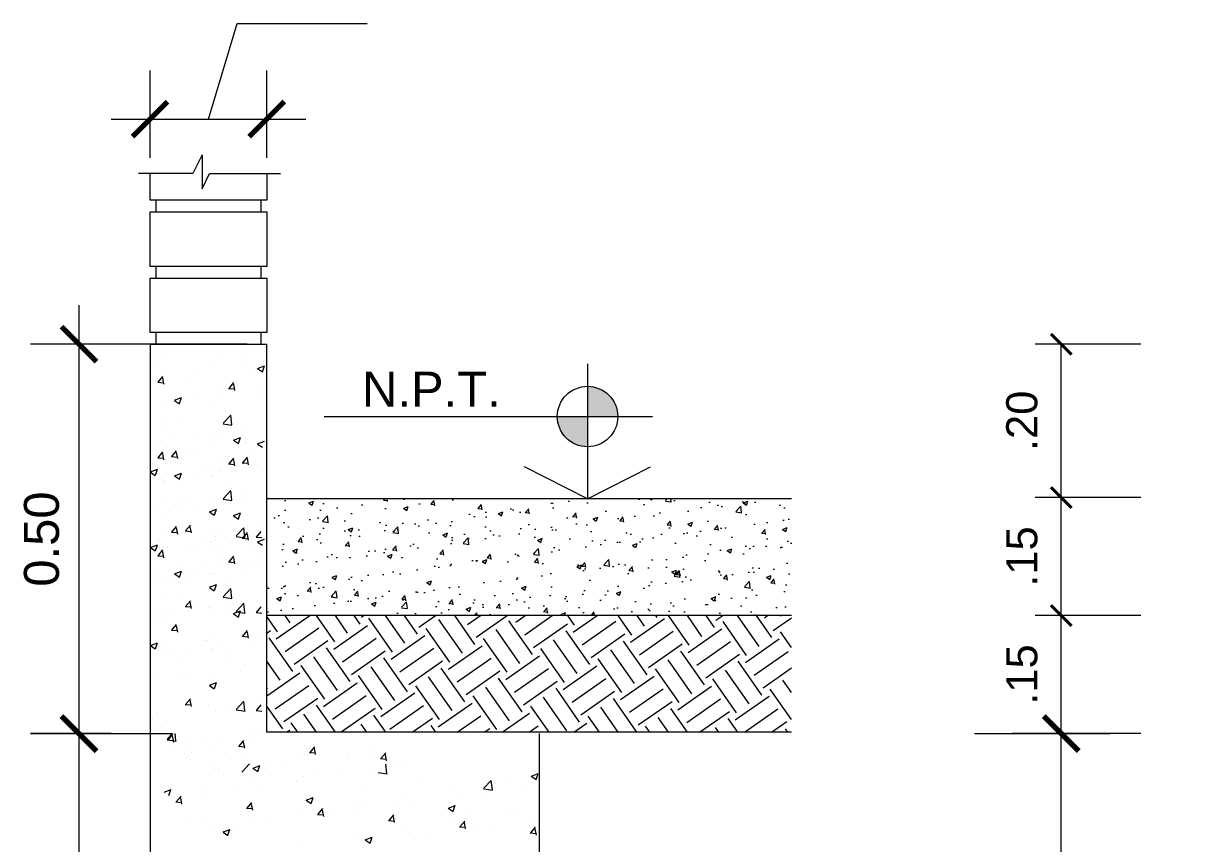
# Model space of a CAD drawing. Header units: millimetres. Extents: x 565 to 912, y 163 to 192.
# Drawn here: x 644.743 to 649.249, y 177.191 to 180.352 of the extents above; entities that cross this region are included whole.
import ezdxf

# ---------------------------------------------------------------- set-up
doc = ezdxf.new("R2010")
doc.units = ezdxf.units.MM
doc.header["$LTSCALE"] = 0.0125
for name, color, linetype, lineweight in [('COTAS', 9, 'Continuous', 9), ('cotas_v', 130, 'Continuous', 20), ('proy', 254, 'Continuous', 0), ('TEXTAFR', 7, 'Continuous', 0)]:
    doc.layers.add(name, color=color, linetype=linetype, lineweight=lineweight)
doc.styles.add('ARIAL', font='arial.ttf')
doc.styles.add('NOMBRE-2', font='arial.ttf')
doc.dimstyles.new('1-25', dxfattribs={"dimtxt": 0.12, "dimasz": 0.08, "dimexe": 0.1, "dimexo": 0.2, "dimgap": 0.09, "dimtad": 1, "dimlfac": 0.333333, "dimzin": 4, "dimdsep": 46, "dimtxsty": 'ARIAL', "dimblk": 'ARCHTICK', "dimcen": 0.07, "dimclrd": 1, "dimclre": 1, "dimclrt": 256, "dimadec": 0, "dimazin": 0, "dimtfac": 1, "dimtix": 1, "dimtmove": 0, "dimatfit": 3, "dimldrblk": 'ARCHTICK', "dimfxl": 0, "dimtolj": 1, "dimtzin": 0, "dimlwd": 0, "dimlwe": 5, "dimarcsym": 0})

# ---------------------------------------------------------------- blocks, each defined once
blk = doc.blocks.new('_ARCHTICK')
at = {"color": 0, "linetype": 'ByBlock', "const_width": 0.15}
blk.add_lwpolyline([(-0.5, -0.5), (0.5, 0.5)], dxfattribs=at)
blk = doc.blocks.new('*D419')
at = {"layer": 'cotas_v', "color": 1, "lineweight": 5, "transparency": 16777216}
for p, q in [((649.049, 179.1158), (648.6427, 179.1158)), ((649.049, 178.5249), (648.6427, 178.5249))]:
    blk.add_line(p, q, dxfattribs=at)
at = {"layer": 'cotas_v', "color": 1, "lineweight": 0, "transparency": 16777216}
blk.add_line((648.7427, 178.5249), (648.7427, 179.1158), dxfattribs=at)
at = {"layer": 'Defpoints', "color": 0, "transparency": 16777216}
for p in [(648.7427, 179.1158), (649.249, 179.1158), (649.249, 178.5249)]:
    blk.add_point(p, dxfattribs=at)
at = {"layer": 'cotas_v', "color": 1, "lineweight": 0, "transparency": 16777216, "xscale": 0.08, "yscale": 0.08, "zscale": 0.08}
for p, rotation in [((648.7427, 179.1158), 90), ((648.7427, 178.5249), 270)]:
    blk.add_blockref('_ARCHTICK', p, dxfattribs=dict(at, rotation=rotation))
at = {"layer": 'cotas_v', "transparency": 16777216, "insert": (648.5914, 178.8204), "char_height": 0.12, "attachment_point": 5, "rotation": 90, "style": 'ARIAL'}
blk.add_mtext('\\A1;.20', dxfattribs=at)
blk = doc.blocks.new('*D420')
at = {"layer": 'cotas_v', "color": 1, "lineweight": 5, "transparency": 16777216}
for p, q in [((649.049, 178.5249), (648.6427, 178.5249)), ((649.049, 178.0702), (648.6427, 178.0702))]:
    blk.add_line(p, q, dxfattribs=at)
at = {"layer": 'cotas_v', "color": 1, "lineweight": 0, "transparency": 16777216}
blk.add_line((648.7427, 178.0702), (648.7427, 178.5249), dxfattribs=at)
at = {"layer": 'Defpoints', "color": 0, "transparency": 16777216}
for p in [(648.7427, 178.5249), (649.249, 178.5249), (649.249, 178.0702)]:
    blk.add_point(p, dxfattribs=at)
at = {"layer": 'cotas_v', "color": 1, "lineweight": 0, "transparency": 16777216, "xscale": 0.08, "yscale": 0.08, "zscale": 0.08}
for p, rotation in [((648.7427, 178.5249), 90), ((648.7427, 178.0702), 270)]:
    blk.add_blockref('_ARCHTICK', p, dxfattribs=dict(at, rotation=rotation))
at = {"layer": 'cotas_v', "transparency": 16777216, "insert": (648.5914, 178.2976), "char_height": 0.12, "attachment_point": 5, "rotation": 90, "style": 'ARIAL'}
blk.add_mtext('\\A1;.15', dxfattribs=at)
blk = doc.blocks.new('*D421')
at = {"layer": 'cotas_v', "color": 1, "lineweight": 5, "transparency": 16777216}
for p, q in [((649.049, 178.0702), (648.6427, 178.0702)), ((649.049, 177.6156), (648.6427, 177.6156))]:
    blk.add_line(p, q, dxfattribs=at)
at = {"layer": 'cotas_v', "color": 1, "lineweight": 0, "transparency": 16777216}
blk.add_line((648.7427, 177.6156), (648.7427, 178.0702), dxfattribs=at)
at = {"layer": 'Defpoints', "color": 0, "transparency": 16777216}
for p in [(648.7427, 178.0702), (649.249, 178.0702), (649.249, 177.6156)]:
    blk.add_point(p, dxfattribs=at)
at = {"layer": 'cotas_v', "color": 1, "lineweight": 0, "transparency": 16777216, "xscale": 0.08, "yscale": 0.08, "zscale": 0.08}
for p, rotation in [((648.7427, 178.0702), 90), ((648.7427, 177.6156), 270)]:
    blk.add_blockref('_ARCHTICK', p, dxfattribs=dict(at, rotation=rotation))
at = {"layer": 'cotas_v', "transparency": 16777216, "insert": (648.5914, 177.8429), "char_height": 0.12, "attachment_point": 5, "rotation": 90, "style": 'ARIAL'}
blk.add_mtext('\\A1;.15', dxfattribs=at)

msp = doc.modelspace()

# ---------------------------------------------------------------- hatches: boundary and pattern name
at = {"layer": 'proy'}
h = msp.add_hatch(dxfattribs=at)
h.set_pattern_fill('AR-CONC', color=256, scale=0.001, style=0)
h.set_pattern_definition([(50, (11.6717, 1.31198), (0.18218467, -0.015939086), [0.01905, -0.20955]), (355, (11.6717, 1.31198), (-0.035242826, 0.191056643), [0.01524, -0.16764]), (100.451, (11.68688, 1.31065), (0.1469425, 0.17511669), [0.01619, -0.17809]), (46.1842, (11.6717, 1.36278), (0.27107904, -0.04204233), [0.028575, -0.314325]), (96.6356, (11.69428, 1.35928), (0.23740423, 0.24742556), [0.024285, -0.267135]), (351.184, (11.6717, 1.36278), (0.2374046, 0.24742512), [0.02286, -0.25146]), (21, (11.6971, 1.35008), (0.15161488, -0.10226552), [0.01905, -0.20955]), (326, (11.6971, 1.35008), (0.06180203, 0.184187966), [0.01524, -0.16764]), (71.4514, (11.70973, 1.34156), (0.21341649, 0.08192286), [0.01619, -0.17809]), (37.5, (11.671693, 1.31198), (0.003088603, 0.084555039), [0, -0.165608, 0, -0.17018, 0, -0.168275]), (7.5, (11.67169, 1.31198), (0.066819663, 0.100180575), [0, -0.097028, 0, -0.161798, 0, -0.064135]), (327.5, (11.61505, 1.31198), (0.135590595, -0.005728744), [0, -0.0635, 0, -0.19812, 0, -0.26289]), (317.5, (11.58965, 1.31198), (0.148129181, 0.02542649), [0, -0.08255, 0, -0.131572, 0, -0.18669])])
h.paths.add_polyline_path([(647.70309, 178.52025), (645.68093, 178.52025), (645.68093, 178.07025), (647.70309, 178.07025)])
h = msp.add_hatch(dxfattribs=at)
h.set_pattern_fill('EARTH', color=256, scale=0.025, angle=35, style=0)
h.set_pattern_definition([(35, (11.6717, 1.31198), (0.038985128, 0.221095646), [0.15875, -0.15875]), (35, (11.63755, 1.36075), (0.038985128, 0.221095646), [0.15875, -0.15875]), (35, (11.6034, 1.40951), (0.038985128, 0.221095646), [0.15875, -0.15875]), (125, (11.60828, 1.43715), (-0.221095646, 0.038985128), [0.15875, -0.15875]), (125, (11.65704, 1.4713), (-0.221095646, 0.038985128), [0.15875, -0.15875]), (125, (11.7058, 1.50544), (-0.221095646, 0.038985128), [0.15875, -0.15875])])
h.paths.add_polyline_path([(647.70309, 178.07025), (645.68093, 178.07025), (645.68093, 177.62025), (647.70309, 177.62025)])
at = {"layer": 'TEXTAFR'}
h = msp.add_hatch(color=8, dxfattribs=at)
h.paths.add_polyline_path([(646.91702, 178.83716), (646.80065, 178.83716, 0.4142136), (646.91702, 178.72079)])
h.paths.add_polyline_path([(646.91702, 178.95353), (646.91702, 178.83716), (647.03339, 178.83716, 0.4142136)])

# ---------------------------------------------------------------- linework, layer by layer
at = {"layer": 'cotas_v', "color": 1, "lineweight": 0}
for p, q in [((645.45593, 179.98316), (645.5666, 180.35209)), ((645.5666, 180.35209), (646.06829, 180.35209)), ((645.23093, 179.83396), (645.23093, 180.17066)), ((645.68093, 179.83396), (645.68093, 180.17066)), ((645.08093, 179.98316), (645.83093, 179.98316)), ((644.95727, 177.46406), (644.95727, 179.26574)), ((645.60593, 179.11574), (644.76977, 179.11574)), ((644.95727, 175.21555), (644.95727, 177.76555)), ((648.7427, 175.21555), (648.7427, 177.76555)), ((645.08093, 177.61555), (644.76977, 177.61555)), ((645.3176, 177.61406), (644.76977, 177.61406)), ((648.40894, 177.61555), (648.9302, 177.61555)), ((648.86636, 177.61555), (648.5552, 177.61555))]:
    msp.add_line(p, q, dxfattribs=at)
at = {"layer": 'cotas_v'}
for p, q in [((645.23093, 179.11574), (645.23093, 178.81555)), ((645.23093, 179.11574), (645.68093, 179.11574)), ((645.68093, 177.62025), (645.68093, 179.11579)), ((645.68093, 178.81555), (645.68093, 179.11579)), ((645.23093, 178.81555), (645.23093, 177.61555)), ((645.23093, 177.61555), (645.23093, 175.51555)), ((646.73093, 177.61555), (646.73093, 175.51555))]:
    msp.add_line(p, q, dxfattribs=at)
at = {"layer": 'proy'}
for p, q in [((645.43191, 179.84551), (645.39605, 179.77396)), ((645.43191, 179.84551), (645.43191, 179.7141)), ((645.39605, 179.77396), (645.18618, 179.77396)), ((645.23093, 179.67074), (645.23093, 179.77396)), ((645.43191, 179.7141), (645.46001, 179.77396)), ((645.46001, 179.77396), (645.73377, 179.77396)), ((645.68093, 179.77396), (645.68093, 179.67074)), ((645.68093, 179.67074), (645.23093, 179.67074)), ((645.25375, 179.67074), (645.25375, 179.62574)), ((645.6581, 179.67074), (645.6581, 179.62574)), ((645.23093, 179.62574), (645.68093, 179.62574)), ((645.23093, 179.41574), (645.23093, 179.62574)), ((645.23093, 179.62574), (645.68093, 179.62574)), ((645.68093, 179.62574), (645.68093, 179.41574)), ((645.68093, 179.41574), (645.23093, 179.41574)), ((645.25375, 179.41574), (645.25375, 179.37074)), ((645.6581, 179.41574), (645.6581, 179.37074)), ((645.23093, 179.16074), (645.23093, 179.37074)), ((645.23093, 179.37074), (645.68093, 179.37074)), ((645.68093, 179.37074), (645.68093, 179.16074)), ((645.68093, 179.16074), (645.23093, 179.16074)), ((645.25375, 179.16074), (645.25375, 179.11574)), ((645.6581, 179.16074), (645.6581, 179.11574)), ((645.262, 179.02995), (645.262, 179.02995)), ((645.28366, 179.07308), (645.28366, 179.07308)), ((645.50262, 179.06163), (645.50262, 179.06163)), ((645.598, 179.07418), (645.598, 179.07418)), ((645.64558, 179.02274), (645.67226, 179.03298)), ((645.66432, 179.00991), (645.67205, 179.03293)), ((645.67007, 179.0511), (645.67007, 179.0511)), ((645.26231, 178.96963), (645.28068, 178.99152)), ((645.28468, 178.96178), (645.28028, 178.98566)), ((645.282, 178.99988), (645.282, 178.99988)), ((645.37495, 178.98942), (645.37495, 178.98942)), ((645.41288, 179.00641), (645.41288, 179.00641)), ((645.47762, 179.02671), (645.47762, 179.02671)), ((645.59715, 179.02756), (645.59715, 179.02756)), ((645.61627, 178.99782), (645.61627, 178.99782)), ((645.64515, 179.02231), (645.6641, 179.00953)), ((645.26044, 178.96948), (645.28321, 178.96749)), ((645.28983, 178.96383), (645.28983, 178.96383)), ((645.49322, 178.95523), (645.49322, 178.95523)), ((645.53372, 178.94558), (645.55649, 178.94358)), ((645.53559, 178.94573), (645.55396, 178.96762)), ((645.55796, 178.93787), (645.55356, 178.96175)), ((645.64206, 178.94291), (645.64206, 178.94291)), ((645.32502, 178.89943), (645.34397, 178.88665)), ((645.32546, 178.89985), (645.35213, 178.9101)), ((645.3442, 178.88702), (645.35193, 178.91004)), ((645.40239, 178.91135), (645.40239, 178.91135)), ((645.47299, 178.89988), (645.47299, 178.89988)), ((645.49777, 178.92391), (645.49777, 178.92391)), ((645.66543, 178.92427), (645.66543, 178.92427)), ((645.27737, 178.87305), (645.27737, 178.87305)), ((645.52046, 178.85609), (645.52046, 178.85609)), ((645.29827, 178.81795), (645.29827, 178.81795)), ((645.33708, 178.81274), (645.33708, 178.81274)), ((645.51221, 178.81165), (645.54189, 178.84258)), ((645.51295, 178.80935), (645.54684, 178.8041)), ((645.54632, 178.8057), (645.54211, 178.84189)), ((645.28366, 178.78203), (645.28366, 178.78203)), ((645.30216, 178.76108), (645.30216, 178.76108)), ((645.39754, 178.77364), (645.39754, 178.77364)), ((645.46836, 178.77305), (645.46836, 178.77305)), ((645.50262, 178.77058), (645.50262, 178.77058)), ((645.54047, 178.80415), (645.54047, 178.80415)), ((645.54183, 178.79264), (645.54183, 178.79264)), ((645.598, 178.78314), (645.598, 178.78314)), ((645.262, 178.7389), (645.262, 178.7389)), ((645.27274, 178.74622), (645.27274, 178.74622)), ((645.41288, 178.71536), (645.41288, 178.71536)), ((645.47762, 178.73567), (645.47762, 178.73567)), ((645.55244, 178.74603), (645.57139, 178.73325)), ((645.55288, 178.74646), (645.57956, 178.7567)), ((645.57162, 178.73362), (645.57935, 178.75665)), ((645.59715, 178.73652), (645.59715, 178.73652)), ((645.64515, 178.73127), (645.6641, 178.71849)), ((645.64558, 178.73169), (645.67226, 178.74193)), ((645.26044, 178.67844), (645.28321, 178.67645)), ((645.26231, 178.67859), (645.28068, 178.70048)), ((645.28468, 178.67073), (645.28028, 178.69462)), ((645.282, 178.70884), (645.282, 178.70884)), ((645.28983, 178.67278), (645.28983, 178.67278)), ((645.31331, 178.6829), (645.33608, 178.68091)), ((645.31518, 178.68305), (645.33354, 178.70494)), ((645.33755, 178.67519), (645.33314, 178.69907)), ((645.37495, 178.69838), (645.37495, 178.69838)), ((645.53559, 178.65468), (645.55396, 178.67657)), ((645.55796, 178.64682), (645.55356, 178.6707)), ((645.58845, 178.65914), (645.60682, 178.68103)), ((645.61082, 178.65128), (645.60642, 178.67516)), ((645.61627, 178.70677), (645.61627, 178.70677)), ((645.23275, 178.62357), (645.25943, 178.63381)), ((645.2515, 178.61074), (645.25922, 178.63376)), ((645.4416, 178.64237), (645.4416, 178.64237)), ((645.46372, 178.64621), (645.46372, 178.64621)), ((645.49322, 178.66419), (645.49322, 178.66419)), ((645.49777, 178.63287), (645.49777, 178.63287)), ((645.50473, 178.62876), (645.50473, 178.62876)), ((645.53372, 178.65453), (645.55649, 178.65254)), ((645.58658, 178.65899), (645.60935, 178.657)), ((645.64206, 178.65186), (645.64206, 178.65186)), ((645.23232, 178.62315), (645.25127, 178.61037)), ((645.26289, 178.61805), (645.26289, 178.61805)), ((645.2681, 178.61939), (645.2681, 178.61939)), ((645.27737, 178.58201), (645.27737, 178.58201)), ((645.28254, 178.59062), (645.28254, 178.59062)), ((645.29731, 178.62337), (645.29731, 178.62337)), ((645.32502, 178.60839), (645.34397, 178.5956)), ((645.32546, 178.60881), (645.35213, 178.61905)), ((645.3442, 178.59598), (645.35193, 178.619)), ((645.40239, 178.62031), (645.40239, 178.62031)), ((645.46628, 178.60946), (645.46628, 178.60946)), ((645.47299, 178.60883), (645.47299, 178.60883)), ((645.34322, 178.56688), (645.34322, 178.56688)), ((645.51221, 178.5206), (645.54189, 178.55153)), ((645.52046, 178.56505), (645.52046, 178.56505)), ((645.54632, 178.51466), (645.54211, 178.55084)), ((645.54661, 178.55828), (645.54661, 178.55828)), ((645.59602, 178.54511), (645.59602, 178.54511)), ((645.26347, 178.49255), (645.26347, 178.49255)), ((645.29827, 178.52691), (645.29827, 178.52691)), ((645.33708, 178.5217), (645.33708, 178.5217)), ((645.34137, 178.4921), (645.34137, 178.4921)), ((645.37383, 178.50697), (645.37383, 178.50697)), ((645.45909, 178.51938), (645.45909, 178.51938)), ((645.51295, 178.51831), (645.54684, 178.51305)), ((645.54047, 178.51311), (645.54047, 178.51311)), ((645.54183, 178.50159), (645.54183, 178.50159)), ((645.582, 178.52377), (645.582, 178.52377)), ((647.70309, 178.52025), (645.68093, 178.52025)), ((645.27274, 178.45517), (645.27274, 178.45517)), ((645.30216, 178.47004), (645.30216, 178.47004)), ((645.39754, 178.4826), (645.39754, 178.4826)), ((645.45974, 178.46975), (645.47869, 178.45697)), ((645.46018, 178.47017), (645.48685, 178.48041)), ((645.46836, 178.482), (645.46836, 178.482)), ((645.47892, 178.45734), (645.48664, 178.48036)), ((645.55244, 178.45499), (645.57139, 178.4422)), ((645.55288, 178.45541), (645.57956, 178.46565)), ((645.57162, 178.44258), (645.57935, 178.4656)), ((645.28366, 178.40437), (645.28366, 178.40437)), ((645.31518, 178.392), (645.33354, 178.41389)), ((645.33755, 178.38415), (645.33314, 178.40803)), ((645.36804, 178.39646), (645.38641, 178.41835)), ((645.39041, 178.38861), (645.386, 178.41249)), ((645.39048, 178.41579), (645.39048, 178.41579)), ((645.56272, 178.37744), (645.5924, 178.40837)), ((645.59683, 178.3715), (645.59262, 178.40768)), ((645.59386, 178.4072), (645.59386, 178.4072)), ((645.598, 178.40548), (645.598, 178.40548)), ((645.6469, 178.41694), (645.6469, 178.41694)), ((645.25884, 178.36572), (645.25884, 178.36572)), ((645.262, 178.36124), (645.262, 178.36124)), ((645.31331, 178.39185), (645.33608, 178.38986)), ((645.36617, 178.39631), (645.38894, 178.39432)), ((645.45446, 178.39255), (645.45446, 178.39255)), ((645.46372, 178.35517), (645.46372, 178.35517)), ((645.47762, 178.358), (645.47762, 178.358)), ((645.48177, 178.3735), (645.48177, 178.3735)), ((645.50262, 178.39292), (645.50262, 178.39292)), ((645.51934, 178.37363), (645.51934, 178.37363)), ((645.56347, 178.37515), (645.59735, 178.36989)), ((645.57715, 178.38606), (645.57715, 178.38606)), ((645.58658, 178.36795), (645.60935, 178.36595)), ((645.58845, 178.3681), (645.60682, 178.38999)), ((645.59715, 178.35886), (645.59715, 178.35886)), ((645.61082, 178.36024), (645.60642, 178.38412)), ((645.63945, 178.37241), (645.66222, 178.37041)), ((645.64132, 178.37256), (645.65969, 178.39445)), ((645.64558, 178.35403), (645.67226, 178.36427)), ((645.23232, 178.3321), (645.25127, 178.31932)), ((645.23275, 178.33253), (645.25943, 178.34277)), ((645.24114, 178.34183), (645.24114, 178.34183)), ((645.2515, 178.31969), (645.25922, 178.34272)), ((645.26231, 178.30093), (645.28068, 178.32282)), ((645.26289, 178.32701), (645.26289, 178.32701)), ((645.2681, 178.32834), (645.2681, 178.32834)), ((645.28468, 178.29307), (645.28028, 178.31695)), ((645.282, 178.33118), (645.282, 178.33118)), ((645.29714, 178.33549), (645.29714, 178.33549)), ((645.29731, 178.33232), (645.29731, 178.33232)), ((645.37495, 178.32072), (645.37495, 178.32072)), ((645.41288, 178.3377), (645.41288, 178.3377)), ((645.4416, 178.35132), (645.4416, 178.35132)), ((645.46628, 178.31842), (645.46628, 178.31842)), ((645.50473, 178.33772), (645.50473, 178.33772)), ((645.61627, 178.32911), (645.61627, 178.32911)), ((645.64515, 178.35361), (645.6641, 178.34082)), ((645.26044, 178.30078), (645.28321, 178.29879)), ((645.28254, 178.29958), (645.28254, 178.29958)), ((645.28983, 178.29512), (645.28983, 178.29512)), ((645.34322, 178.27583), (645.34322, 178.27583)), ((645.44982, 178.26572), (645.44982, 178.26572)), ((645.49322, 178.28653), (645.49322, 178.28653)), ((645.53372, 178.27687), (645.55649, 178.27488)), ((645.53559, 178.27702), (645.55396, 178.29891)), ((645.54661, 178.26724), (645.54661, 178.26724)), ((645.55796, 178.26916), (645.55356, 178.29304)), ((645.64206, 178.2742), (645.64206, 178.2742)), ((645.64227, 178.29011), (645.64227, 178.29011)), ((645.2542, 178.23889), (645.2542, 178.23889)), ((645.31628, 178.2211), (645.31628, 178.2211)), ((645.32502, 178.23072), (645.34397, 178.21794)), ((645.32546, 178.23115), (645.35213, 178.24139)), ((645.3442, 178.21831), (645.35193, 178.24134)), ((645.38154, 178.22323), (645.38154, 178.22323)), ((645.40239, 178.24265), (645.40239, 178.24265)), ((645.45909, 178.22834), (645.45909, 178.22834)), ((645.47299, 178.23117), (645.47299, 178.23117)), ((645.47692, 178.23579), (645.47692, 178.23579)), ((645.49777, 178.2552), (645.49777, 178.2552)), ((645.582, 178.23273), (645.582, 178.23273)), ((645.59602, 178.25406), (645.59602, 178.25406)), ((645.62121, 178.25479), (645.62121, 178.25479)), ((645.26347, 178.20151), (645.26347, 178.20151)), ((645.27737, 178.20435), (645.27737, 178.20435)), ((645.34137, 178.20105), (645.34137, 178.20105)), ((645.37383, 178.21592), (645.37383, 178.21592)), ((645.45974, 178.17871), (645.47869, 178.16592)), ((645.46018, 178.17913), (645.48685, 178.18937)), ((645.47892, 178.1663), (645.48664, 178.18932)), ((645.51221, 178.14294), (645.54189, 178.17387)), ((645.51967, 178.21251), (645.51967, 178.21251)), ((645.52046, 178.18738), (645.52046, 178.18738)), ((645.29827, 178.14924), (645.29827, 178.14924)), ((645.33708, 178.14404), (645.33708, 178.14404)), ((645.51295, 178.14065), (645.54684, 178.13539)), ((645.54047, 178.13544), (645.54047, 178.13544)), ((645.54632, 178.137), (645.54211, 178.17318)), ((645.30216, 178.09238), (645.30216, 178.09238)), ((645.36617, 178.10527), (645.38894, 178.10328)), ((645.36804, 178.10542), (645.38641, 178.12731)), ((645.39041, 178.09756), (645.386, 178.12144)), ((645.39048, 178.12475), (645.39048, 178.12475)), ((645.39754, 178.10493), (645.39754, 178.10493)), ((645.45446, 178.1015), (645.45446, 178.1015)), ((645.46836, 178.10434), (645.46836, 178.10434)), ((645.54183, 178.12393), (645.54183, 178.12393)), ((645.55288, 178.07775), (645.57956, 178.08799)), ((645.56272, 178.0864), (645.5924, 178.11733)), ((645.56347, 178.0841), (645.59735, 178.07885)), ((645.57162, 178.06492), (645.57935, 178.08794)), ((645.57715, 178.09502), (645.57715, 178.09502)), ((645.59683, 178.08046), (645.59262, 178.11664)), ((645.59386, 178.11616), (645.59386, 178.11616)), ((645.64132, 178.08151), (645.65969, 178.1034)), ((645.6469, 178.12589), (645.6469, 178.12589)), ((645.24114, 178.05078), (645.24114, 178.05078)), ((645.25884, 178.07468), (645.25884, 178.07468)), ((645.27274, 178.07751), (645.27274, 178.07751)), ((645.29714, 178.04445), (645.29714, 178.04445)), ((645.48177, 178.08246), (645.48177, 178.08246)), ((645.51934, 178.08259), (645.51934, 178.08259)), ((645.55244, 178.07733), (645.57139, 178.06454)), ((645.63945, 178.08136), (645.66222, 178.07937)), ((647.70309, 178.07025), (645.68093, 178.07025)), ((645.31331, 178.01419), (645.33608, 178.0122)), ((645.31518, 178.01434), (645.33354, 178.03623)), ((645.33755, 178.00649), (645.33314, 178.03037)), ((645.58845, 177.99043), (645.60682, 178.01232)), ((645.61082, 177.98258), (645.60642, 178.00646)), ((645.64227, 177.99906), (645.64227, 177.99906)), ((645.23232, 177.95444), (645.25127, 177.94166)), ((645.23275, 177.95487), (645.25943, 177.96511)), ((645.2515, 177.94203), (645.25922, 177.96506)), ((645.26289, 177.94935), (645.26289, 177.94935)), ((645.2681, 177.95068), (645.2681, 177.95068)), ((645.29731, 177.95466), (645.29731, 177.95466)), ((645.4416, 177.97366), (645.4416, 177.97366)), ((645.44982, 177.97467), (645.44982, 177.97467)), ((645.46372, 177.97751), (645.46372, 177.97751)), ((645.50473, 177.96006), (645.50473, 177.96006)), ((645.58658, 177.99028), (645.60935, 177.98829)), ((645.62121, 177.96374), (645.62121, 177.96374)), ((645.2542, 177.94784), (645.2542, 177.94784)), ((645.28254, 177.92192), (645.28254, 177.92192)), ((645.31628, 177.93006), (645.31628, 177.93006)), ((645.38154, 177.93219), (645.38154, 177.93219)), ((645.46628, 177.94075), (645.46628, 177.94075)), ((645.47692, 177.94474), (645.47692, 177.94474)), ((645.51967, 177.92147), (645.51967, 177.92147)), ((645.34322, 177.89817), (645.34322, 177.89817)), ((645.54661, 177.88958), (645.54661, 177.88958)), ((645.59602, 177.8764), (645.59602, 177.8764)), ((645.26347, 177.82385), (645.26347, 177.82385)), ((645.34137, 177.82339), (645.34137, 177.82339)), ((645.37383, 177.83826), (645.37383, 177.83826)), ((645.45909, 177.85067), (645.45909, 177.85067)), ((645.582, 177.85507), (645.582, 177.85507)), ((645.45974, 177.80104), (645.47869, 177.78826)), ((645.46018, 177.80147), (645.48685, 177.81171)), ((645.47892, 177.78863), (645.48664, 177.81166)), ((645.36617, 177.72761), (645.38894, 177.72562)), ((645.36804, 177.72776), (645.38641, 177.74965)), ((645.39041, 177.7199), (645.386, 177.74378)), ((645.39048, 177.74709), (645.39048, 177.74709)), ((645.45446, 177.72384), (645.45446, 177.72384)), ((645.56272, 177.70874), (645.5924, 177.73967)), ((645.59683, 177.70279), (645.59262, 177.73898)), ((645.59386, 177.73849), (645.59386, 177.73849)), ((645.64132, 177.70385), (645.65969, 177.72574)), ((645.6469, 177.74823), (645.6469, 177.74823)), ((645.25884, 177.69702), (645.25884, 177.69702)), ((645.48177, 177.7048), (645.48177, 177.7048)), ((645.51934, 177.70493), (645.51934, 177.70493)), ((645.56347, 177.70644), (645.59735, 177.70119)), ((645.57715, 177.71735), (645.57715, 177.71735)), ((645.63945, 177.7037), (645.66222, 177.70171)), ((645.24114, 177.67312), (645.24114, 177.67312)), ((645.29714, 177.66679), (645.29714, 177.66679)), ((645.29657, 177.59343), (645.3178, 177.61555)), ((645.29724, 177.59118), (645.33112, 177.58592)), ((645.29876, 177.59072), (645.32153, 177.58873)), ((645.30094, 177.5908), (645.31931, 177.61269)), ((645.32247, 177.58265), (645.31807, 177.60653)), ((645.33068, 177.58762), (645.32743, 177.61555)), ((645.44982, 177.59701), (645.44982, 177.59701)), ((645.49914, 177.60414), (645.49914, 177.60414)), ((645.57422, 177.56689), (645.59258, 177.58878)), ((645.61247, 177.61359), (645.61247, 177.61359)), ((645.64227, 177.6214), (645.64227, 177.6214)), ((647.70309, 177.62025), (645.68093, 177.62025)), ((645.31628, 177.5524), (645.31628, 177.5524)), ((645.37185, 177.58191), (645.37185, 177.58191)), ((645.38154, 177.55453), (645.38154, 177.55453)), ((645.47692, 177.56708), (645.47692, 177.56708)), ((645.51967, 177.5438), (645.51967, 177.5438)), ((645.57203, 177.56681), (645.59481, 177.56482)), ((645.59575, 177.55874), (645.59134, 177.58262)), ((645.5985, 177.56873), (645.5985, 177.56873)), ((645.62121, 177.58608), (645.62121, 177.58608)), ((645.84531, 177.5429), (645.86808, 177.54091)), ((645.84749, 177.54298), (645.86586, 177.56487)), ((645.86902, 177.53483), (645.86462, 177.55871)), ((646.08046, 177.55709), (646.08046, 177.55709)), ((645.36563, 177.53797), (645.36563, 177.53797)), ((645.37631, 177.53059), (645.37631, 177.53059)), ((645.3841, 177.51623), (645.3841, 177.51623)), ((645.38893, 177.54162), (645.38893, 177.54162)), ((645.58481, 177.4673), (645.61449, 177.49823)), ((645.59231, 177.53303), (645.59231, 177.53303)), ((645.68696, 177.5017), (645.68696, 177.5017)), ((645.7957, 177.52444), (645.7957, 177.52444)), ((645.88484, 177.53027), (645.88484, 177.53027)), ((645.99254, 177.52655), (645.99254, 177.52655)), ((645.99909, 177.51585), (645.99909, 177.51585)), ((646.08792, 177.53911), (646.08792, 177.53911)), ((646.11858, 177.51899), (646.14136, 177.517)), ((646.12077, 177.51907), (646.13914, 177.54096)), ((646.1423, 177.51092), (646.13789, 177.5348)), ((646.14391, 177.46149), (646.1397, 177.49768)), ((646.1884, 177.51168), (646.1884, 177.51168)), ((646.20247, 177.50725), (646.20247, 177.50725)), ((645.45692, 177.45431), (645.45692, 177.45431)), ((645.46926, 177.49045), (645.46926, 177.49045)), ((645.49451, 177.47731), (645.49451, 177.47731)), ((645.51224, 177.46332), (645.51224, 177.46332)), ((645.60762, 177.47587), (645.60762, 177.47587)), ((645.62755, 177.48167), (645.6465, 177.46888)), ((645.62823, 177.4819), (645.65491, 177.49214)), ((645.64667, 177.46929), (645.65439, 177.49232)), ((645.67265, 177.48185), (645.67265, 177.48185)), ((645.75192, 177.49487), (645.75192, 177.49487)), ((645.87603, 177.47326), (645.87603, 177.47326)), ((645.9662, 177.47354), (645.9662, 177.47354)), ((646.07942, 177.46467), (646.07942, 177.46467)), ((646.11047, 177.46505), (646.14436, 177.45979)), ((646.70078, 177.45139), (646.72745, 177.46163)), ((646.71921, 177.43878), (646.72694, 177.4618)), ((645.62601, 177.42192), (645.62601, 177.42192)), ((645.65232, 177.41264), (645.65232, 177.41264)), ((645.79662, 177.43164), (645.79662, 177.43164)), ((645.82389, 177.45048), (645.82389, 177.45048)), ((646.26901, 177.4354), (646.26901, 177.4354)), ((646.51643, 177.40424), (646.5461, 177.43517)), ((646.55053, 177.39843), (646.54632, 177.43461)), ((646.60083, 177.43026), (646.60083, 177.43026)), ((646.65699, 177.40783), (646.65699, 177.40783)), ((646.7001, 177.45115), (646.71905, 177.43837)), ((645.28556, 177.38953), (645.31224, 177.39977)), ((645.30399, 177.37692), (645.31172, 177.39994)), ((645.31632, 177.36841), (645.31632, 177.36841)), ((645.33225, 177.35203), (645.35062, 177.37392)), ((645.35378, 177.34389), (645.34938, 177.36777)), ((645.43136, 177.36514), (645.43136, 177.36514)), ((645.43356, 177.39753), (645.43356, 177.39753)), ((645.55695, 177.40009), (645.55695, 177.40009)), ((645.83311, 177.35902), (645.85978, 177.36926)), ((645.85154, 177.34641), (645.85927, 177.36943)), ((646.04682, 177.39726), (646.04682, 177.39726)), ((646.20732, 177.37487), (646.20732, 177.37487)), ((646.40521, 177.40344), (646.40521, 177.40344)), ((646.41731, 177.37628), (646.41731, 177.37628)), ((646.51269, 177.38884), (646.51269, 177.38884)), ((646.51709, 177.40199), (646.55098, 177.39673)), ((645.33007, 177.35195), (645.35284, 177.34996)), ((645.60243, 177.32098), (645.60243, 177.32098)), ((645.60334, 177.32804), (645.62612, 177.32605)), ((645.60553, 177.32812), (645.62389, 177.35001)), ((645.62706, 177.31998), (645.62265, 177.34386)), ((645.63474, 177.35655), (645.63474, 177.35655)), ((645.81926, 177.32365), (645.81926, 177.32365)), ((645.82462, 177.35912), (645.82462, 177.35912)), ((645.83243, 177.35878), (645.85138, 177.346)), ((645.83813, 177.34796), (645.83813, 177.34796)), ((645.8788, 177.30421), (645.89717, 177.3261)), ((645.90033, 177.29607), (645.89593, 177.31995)), ((646.01488, 177.35048), (646.01488, 177.35048)), ((646.03239, 177.3256), (646.03239, 177.3256)), ((646.04151, 177.33937), (646.04151, 177.33937)), ((646.17669, 177.3446), (646.17669, 177.3446)), ((646.2449, 177.33077), (646.2449, 177.33077)), ((646.37997, 177.32827), (646.39892, 177.31548)), ((646.38065, 177.32851), (646.40733, 177.33875)), ((646.39909, 177.31589), (646.40681, 177.33892)), ((646.44829, 177.32218), (646.44829, 177.32218)), ((645.38024, 177.28284), (645.38024, 177.28284)), ((645.62137, 177.29509), (645.62137, 177.29509)), ((645.69639, 177.28137), (645.69639, 177.28137)), ((645.87662, 177.30414), (645.89939, 177.30214)), ((645.93701, 177.31305), (645.93701, 177.31305)), ((646.1499, 177.28023), (646.17267, 177.27823)), ((646.15208, 177.2803), (646.17045, 177.30219)), ((646.17361, 177.27216), (646.16921, 177.29604)), ((646.40058, 177.2766), (646.40058, 177.2766)), ((646.42536, 177.25639), (646.44373, 177.27828)), ((646.5962, 177.30343), (646.5962, 177.30343)), ((646.65167, 177.31359), (646.65167, 177.31359)), ((646.69767, 177.28435), (646.69767, 177.28435)), ((645.42893, 177.27069), (645.42893, 177.27069)), ((645.45672, 177.24981), (645.45672, 177.24981)), ((645.5123, 177.2359), (645.53125, 177.22311)), ((645.51298, 177.23614), (645.53966, 177.24638)), ((645.53142, 177.22352), (645.53914, 177.24655)), ((645.5521, 177.26237), (645.5521, 177.26237)), ((646.20269, 177.24804), (646.20269, 177.24804)), ((646.41246, 177.23857), (646.41246, 177.23857)), ((646.42317, 177.25632), (646.44595, 177.25433)), ((646.44689, 177.24825), (646.44248, 177.27213)), ((646.47547, 177.24621), (646.47547, 177.24621)), ((646.55676, 177.25756), (646.55676, 177.25756)), ((646.69645, 177.23241), (646.71922, 177.23042)), ((646.69863, 177.23249), (646.717, 177.25438)), ((646.72016, 177.22434), (646.71576, 177.24822)), ((645.81463, 177.19682), (645.81463, 177.19682)), ((646.01025, 177.22365), (646.01025, 177.22365)), ((646.05985, 177.20538), (646.0788, 177.1926)), ((646.06053, 177.20562), (646.08721, 177.21586)), ((646.07646, 177.19433), (646.07646, 177.19433)), ((646.07896, 177.19301), (646.08669, 177.21603)), ((646.25328, 177.20807), (646.25328, 177.20807)), ((646.31708, 177.22601), (646.31708, 177.22601))]:
    msp.add_line(p, q, dxfattribs=at)
at = {"layer": 'TEXTAFR', "color": 8}
for p, q in [((646.91702, 179.04051), (646.91702, 178.52025)), ((645.90182, 178.83716), (647.16722, 178.83716)), ((646.91702, 178.52025), (646.67397, 178.6432)), ((646.91702, 178.52025), (647.16007, 178.6432))]:
    msp.add_line(p, q, dxfattribs=at)
msp.add_circle((646.91702, 178.83716), 0.11637, dxfattribs=at)

# ---------------------------------------------------------------- block references
at = {"layer": 'cotas_v', "color": 1, "lineweight": 0, "xscale": 0.135, "yscale": 0.135, "zscale": 0.135}
for p, rotation in [((645.23093, 179.98316), 180), ((644.95727, 179.11574), 90), ((644.95727, 177.61555), 90), ((644.95727, 177.61406), 270), ((648.7427, 177.61555), 270), ((648.7427, 177.61555), 90)]:
    msp.add_blockref('_ARCHTICK', p, dxfattribs=dict(at, rotation=rotation))
msp.add_blockref('_ARCHTICK', (645.68093, 179.98316), dxfattribs=at)

# ---------------------------------------------------------------- texts
at = {"layer": 'COTAS', "color": 8, "style": 'NOMBRE-2'}
msp.add_text('N.P.T.', height=0.135, dxfattribs=at).set_placement((646.04806, 178.87491))
at = {"layer": 'cotas_v', "insert": (644.81334, 178.3649), "char_height": 0.135, "attachment_point": 5, "rotation": 90, "style": 'NOMBRE-2'}
msp.add_mtext('\\A1;0.50', dxfattribs=at)

# ---------------------------------------------------------------- dimensions: what is measured, and where the dimension line sits
at = {"layer": 'cotas_v'}
for base, p1, p2, picture, middle in [((648.7427, 179.11579), (649.24903, 178.52494), (649.24903, 179.11579), '*D419', (648.59143, 178.82036)), ((648.7427, 178.52494), (649.24903, 178.07025), (649.24903, 178.52494), '*D420', (648.59143, 178.29759)), ((648.7427, 178.07025), (649.24903, 177.61555), (649.24903, 178.07025), '*D421', (648.59143, 177.8429))]:
    dim = msp.add_linear_dim(base=base, p1=p1, p2=p2, angle=90, dimstyle='1-25', dxfattribs=at)
    dim.commit()
    dim.dimension.update_dxf_attribs({"geometry": picture, "text_midpoint": middle})

doc.saveas('drawing.dxf')
